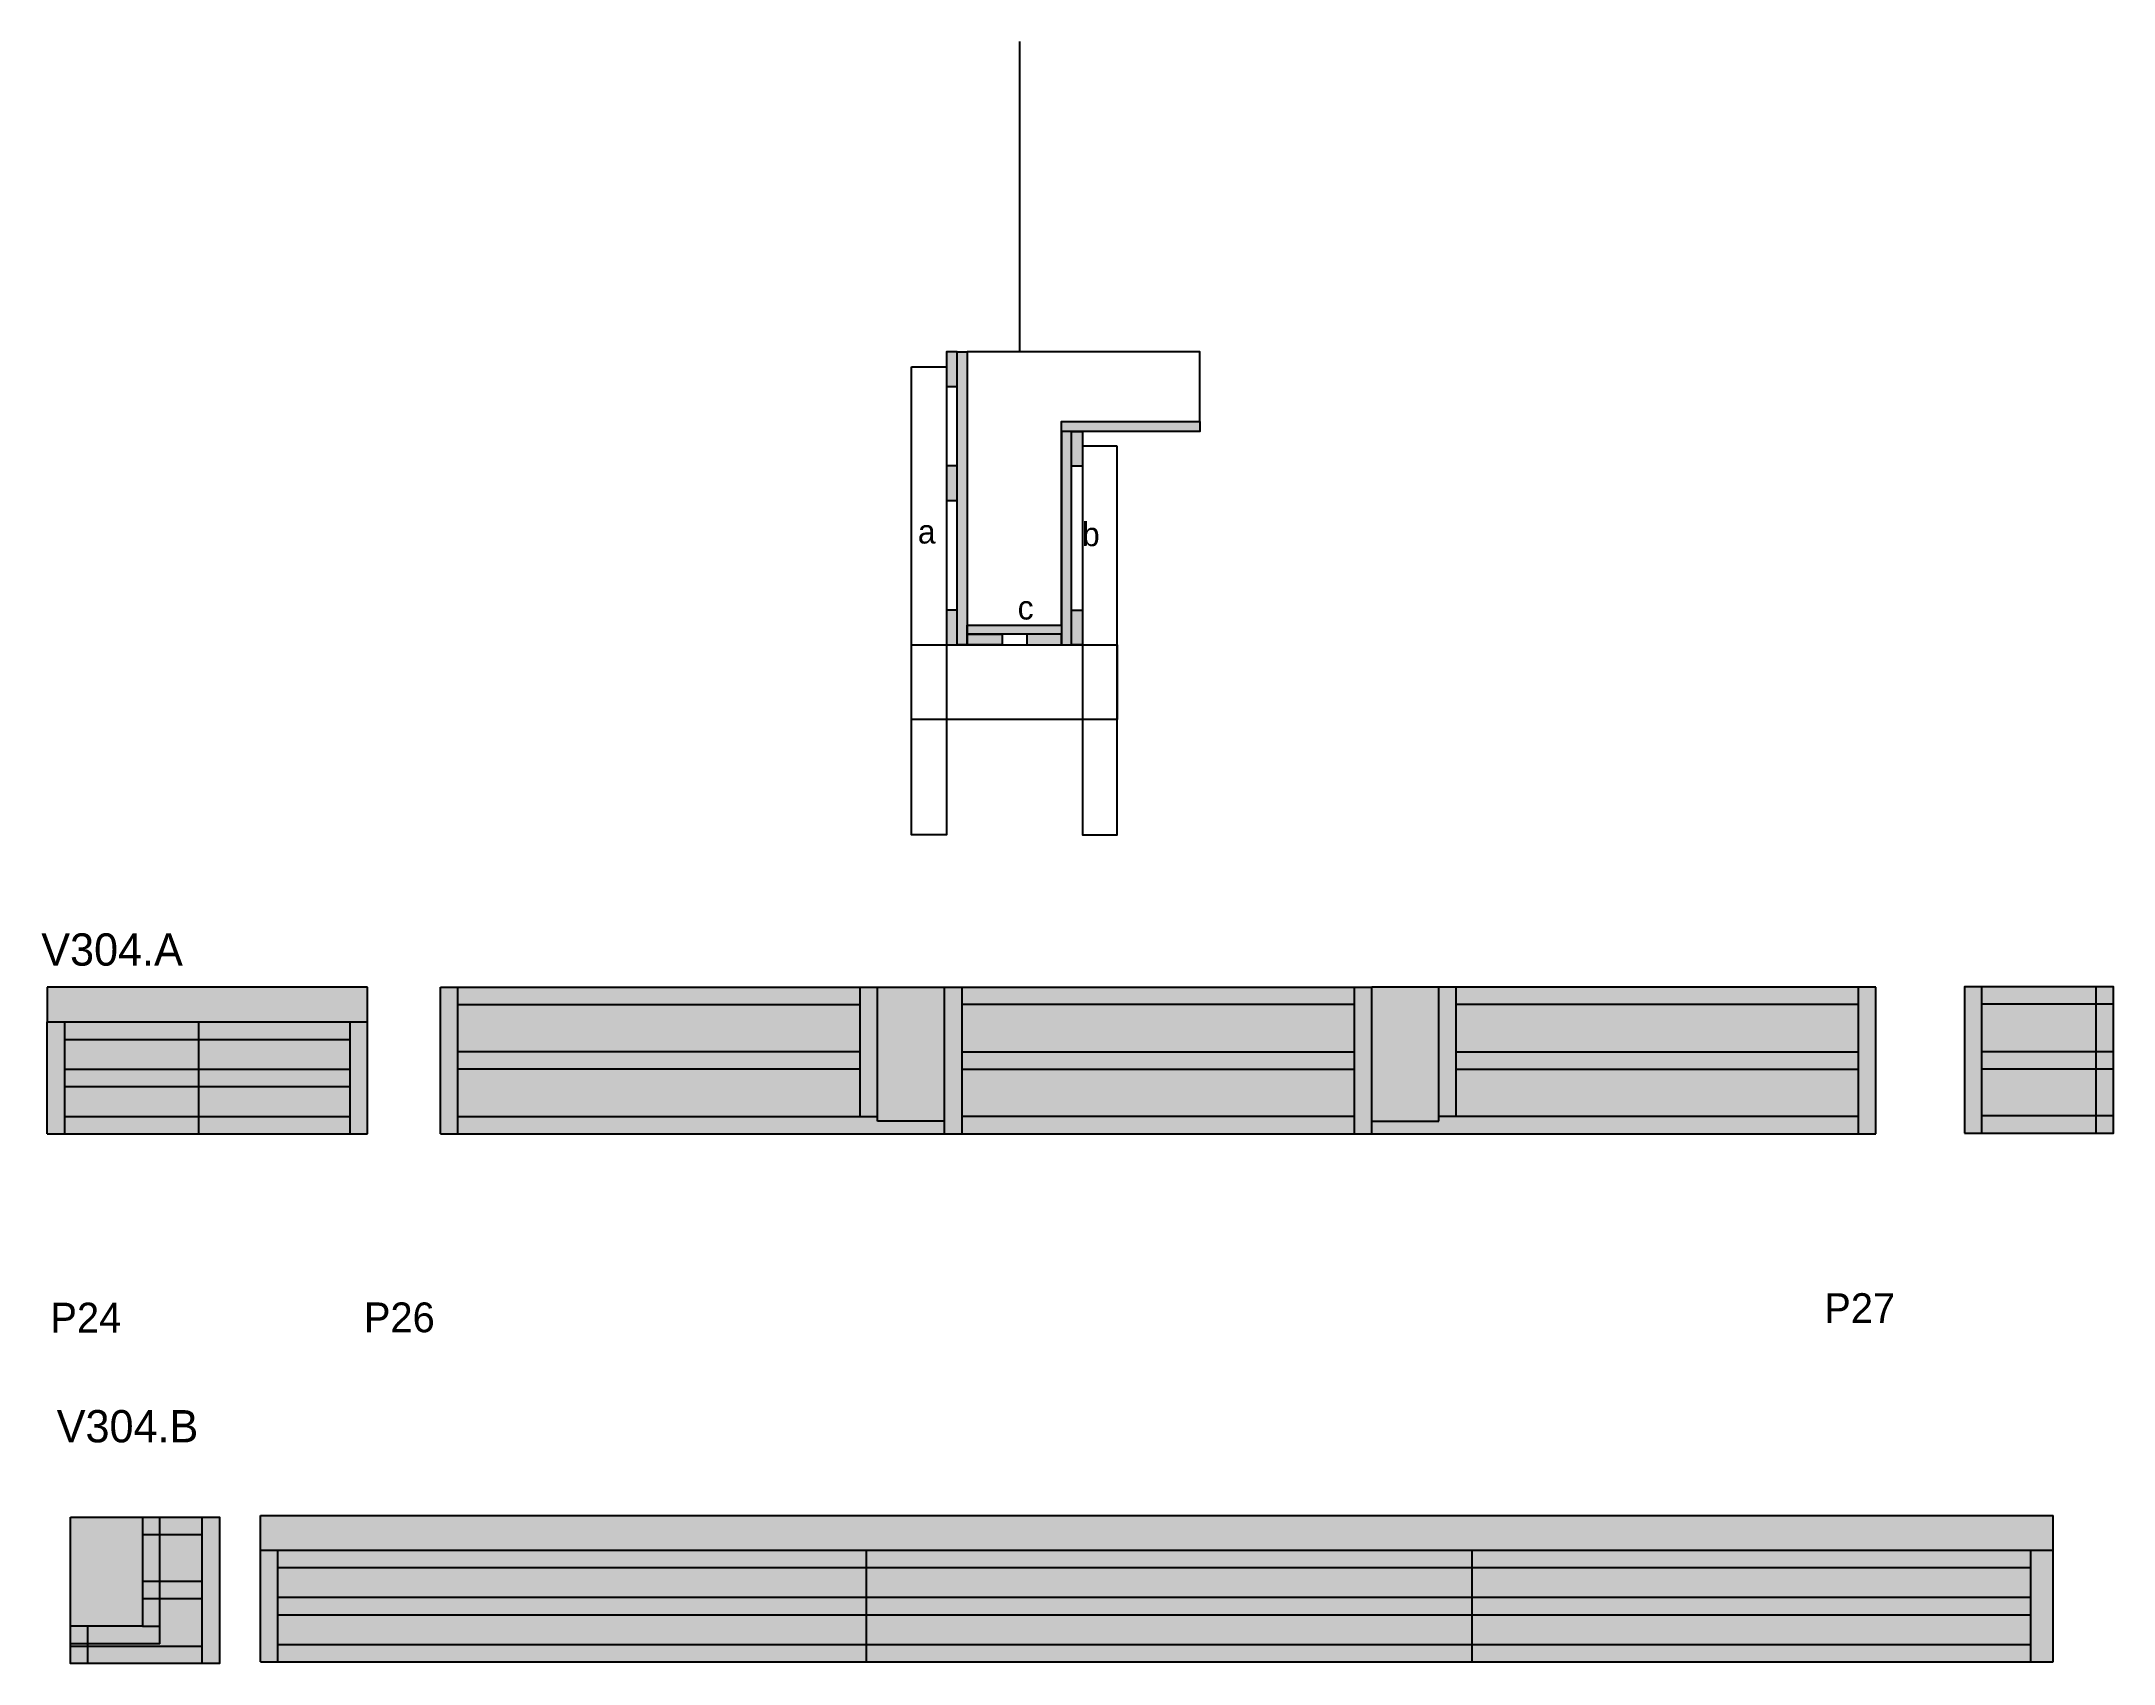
# Model space of a CAD drawing. Header units: metres. Extents: x 2252 to 3086, y 5373 to 6026.
import ezdxf

# ---------------------------------------------------------------- set-up
doc = ezdxf.new("R2010")
doc.units = ezdxf.units.M
for name, color, linetype in [('5', 7, 'Continuous'), ('CONCRETO', 7, 'Continuous'), ('COTA', 7, 'Continuous'), ('detalhes', 7, 'Continuous'), ('Hachura', 7, 'Continuous'), ('Madeira', 7, 'Continuous'), ('Painéis', 7, 'Continuous'), ('REAPROVEITAMENTO', 7, 'Continuous'), ('SARR_2.2x7', 7, 'Continuous'), ('SARR_3.5x7', 7, 'Continuous'), ('Texto Seção', 7, 'Continuous')]:
    doc.layers.add(name, color=color, linetype=linetype)

msp = doc.modelspace()

# ---------------------------------------------------------------- hatches: boundary and pattern name
at = {"layer": 'COTA'}
h = msp.add_hatch(color=7, dxfattribs=at)
h.dxf.hatch_style = 1
h.paths.add_polyline_path([(2383.33, 5644.86), (2254.33, 5644.86), (2254.33, 5644.86), (2254.33, 5630.86), (2254.33, 5630.86), (2383.33, 5630.86), (2383.33, 5630.86), (2383.33, 5644.86)])
h = msp.add_hatch(color=7, dxfattribs=at)
h.dxf.hatch_style = 1
h.paths.add_polyline_path([(2615.69, 5644.86), (2588.69, 5644.86), (2588.69, 5590.86), (2615.69, 5590.86), (2615.69, 5644.86)])
h = msp.add_hatch(color=7, dxfattribs=at)
h.dxf.hatch_style = 1
h.paths.add_polyline_path([(2814.69, 5642.66), (2814.69, 5644.86), (2787.69, 5644.86), (2787.69, 5590.86), (2814.69, 5590.86), (2814.69, 5642.66)])
h = msp.add_hatch(color=7, dxfattribs=at)
h.dxf.hatch_style = 1
h.paths.add_polyline_path([(2292.68, 5431.52), (2263.68, 5431.52), (2263.68, 5387.52), (2292.68, 5387.52), (2292.68, 5431.52)])
h = msp.add_hatch(color=7, dxfattribs=at)
h.dxf.hatch_style = 1
h.paths.add_polyline_path([(3062.17, 5432.19), (3062.17, 5418.19), (3062.17, 5418.19), (2340.17, 5418.19), (2340.17, 5418.19), (2340.17, 5432.19), (2340.17, 5432.19), (3062.17, 5432.19)])
at = {"layer": 'Hachura'}
h = msp.add_hatch(color=7, dxfattribs=at)
h.dxf.hatch_style = 1
h.paths.add_polyline_path([(2616.4, 5886.67), (2620.8, 5886.67), (2620.8, 5886.67), (2620.8, 5900.67), (2620.8, 5900.67), (2616.4, 5900.67), (2616.4, 5900.67), (2616.4, 5886.67)])
h = msp.add_hatch(color=7, dxfattribs=at)
h.dxf.hatch_style = 1
h.paths.add_polyline_path([(2620.8, 5900.67), (2624.8, 5900.67), (2624.8, 5900.67), (2624.8, 5782.67), (2624.8, 5782.67), (2620.8, 5782.67), (2620.8, 5782.67), (2620.8, 5900.67), (2620.8, 5900.67)])
h = msp.add_hatch(color=7, dxfattribs=at)
h.dxf.hatch_style = 1
h.paths.add_polyline_path([(2662.8, 5868.67), (2662.8, 5872.67), (2662.8, 5872.67), (2718.4, 5872.67), (2718.4, 5872.67), (2718.4, 5868.67), (2718.4, 5868.67), (2662.8, 5868.67)])
h = msp.add_hatch(color=7, dxfattribs=at)
h.dxf.hatch_style = 1
h.paths.add_polyline_path([(2666.8, 5868.67), (2662.8, 5868.67), (2662.8, 5868.67), (2662.8, 5782.67), (2662.8, 5782.67), (2666.8, 5782.67), (2666.8, 5782.67), (2666.8, 5868.67), (2666.8, 5868.67)])
h = msp.add_hatch(color=7, dxfattribs=at)
h.dxf.hatch_style = 1
h.paths.add_polyline_path([(2671.2, 5854.67), (2666.8, 5854.67), (2666.8, 5854.67), (2666.8, 5868.67), (2666.8, 5868.67), (2671.2, 5868.67), (2671.2, 5868.67), (2671.2, 5854.67)])
h = msp.add_hatch(color=7, dxfattribs=at)
h.dxf.hatch_style = 1
h.paths.add_polyline_path([(2616.4, 5840.77), (2620.8, 5840.77), (2620.8, 5840.77), (2620.8, 5854.77), (2620.8, 5854.77), (2616.4, 5854.77), (2616.4, 5854.77), (2616.4, 5840.77)])
h = msp.add_hatch(color=7, dxfattribs=at)
h.dxf.hatch_style = 1
h.paths.add_polyline_path([(2616.4, 5782.67), (2620.8, 5782.67), (2620.8, 5782.67), (2620.8, 5796.67), (2620.8, 5796.67), (2616.4, 5796.67), (2616.4, 5796.67), (2616.4, 5782.67)])
h = msp.add_hatch(color=7, dxfattribs=at)
h.dxf.hatch_style = 1
h.paths.add_polyline_path([(2671.2, 5782.67), (2666.8, 5782.67), (2666.8, 5782.67), (2666.8, 5796.67), (2666.8, 5796.67), (2671.2, 5796.67), (2671.2, 5796.67), (2671.2, 5782.67)])
h = msp.add_hatch(color=7, dxfattribs=at)
h.dxf.hatch_style = 1
h.paths.add_polyline_path([(2624.8, 5787.07), (2624.8, 5790.67), (2624.8, 5790.67), (2662.8, 5790.67), (2662.8, 5790.67), (2662.8, 5787.07), (2662.8, 5787.07), (2624.8, 5787.07)])
h = msp.add_hatch(color=7, dxfattribs=at)
h.dxf.hatch_style = 1
h.paths.add_polyline_path([(2624.8, 5782.67), (2624.8, 5787.07), (2624.8, 5787.07), (2638.8, 5787.07), (2638.8, 5787.07), (2638.8, 5782.67), (2638.8, 5782.67), (2624.8, 5782.67)])
h = msp.add_hatch(color=7, dxfattribs=at)
h.dxf.hatch_style = 1
h.paths.add_polyline_path([(2662.8, 5782.67), (2662.8, 5787.07), (2662.8, 5787.07), (2648.8, 5787.07), (2648.8, 5787.07), (2648.8, 5782.67), (2648.8, 5782.67), (2662.8, 5782.67)])
at = {"layer": 'REAPROVEITAMENTO'}
h = msp.add_hatch(color=7, dxfattribs=at)
h.dxf.hatch_style = 1
h.paths.add_polyline_path([(2615.69, 5590.86), (2588.69, 5590.86), (2588.69, 5590.86), (2588.69, 5644.86), (2588.69, 5644.86), (2412.69, 5644.86), (2412.69, 5644.86), (2412.69, 5585.86), (2412.69, 5585.86), (2615.69, 5585.86), (2615.69, 5585.86), (2615.69, 5590.86)])
h = msp.add_hatch(color=7, dxfattribs=at)
h.dxf.hatch_style = 1
h.paths.add_polyline_path([(2787.69, 5585.86), (2787.69, 5644.86), (2787.69, 5644.86), (2615.69, 5644.86), (2615.69, 5644.86), (2615.69, 5585.86), (2615.69, 5585.86), (2787.69, 5585.86), (2787.69, 5585.86)])
h = msp.add_hatch(color=7, dxfattribs=at)
h.dxf.hatch_style = 1
h.paths.add_polyline_path([(2814.69, 5590.86), (2787.69, 5590.86), (2787.69, 5590.86), (2787.69, 5585.86), (2787.69, 5585.86), (2990.69, 5585.86), (2990.69, 5585.86), (2990.69, 5644.86), (2990.69, 5644.86), (2814.69, 5644.86), (2814.69, 5644.86), (2814.69, 5590.86), (2814.69, 5590.86)])
h = msp.add_hatch(color=7, dxfattribs=at)
h.dxf.hatch_style = 1
h.paths.add_polyline_path([(3086.43, 5586.02), (3086.43, 5645.02), (3086.43, 5645.02), (3026.43, 5645.02), (3026.43, 5645.02), (3026.43, 5586.02), (3026.43, 5586.02), (3086.43, 5586.02), (3086.43, 5586.02)])
h = msp.add_hatch(color=7, dxfattribs=at)
h.dxf.hatch_style = 1
h.paths.add_polyline_path([(2383.33, 5585.86), (2383.33, 5630.86), (2383.33, 5630.86), (2254.33, 5630.86), (2254.33, 5630.86), (2254.33, 5585.86), (2254.33, 5585.86), (2383.33, 5585.86), (2383.33, 5585.86)])
h = msp.add_hatch(color=7, dxfattribs=at)
h.dxf.hatch_style = 1
h.paths.add_polyline_path([(2292.68, 5431.52), (2292.68, 5387.52), (2292.68, 5387.52), (2263.68, 5387.52), (2263.68, 5387.52), (2263.68, 5372.52), (2263.68, 5372.52), (2323.68, 5372.52), (2323.68, 5372.52), (2323.68, 5431.52), (2323.68, 5431.52), (2292.68, 5431.52)])
h = msp.add_hatch(color=7, dxfattribs=at)
h.dxf.hatch_style = 1
h.paths.add_polyline_path([(3062.17, 5373.19), (3062.17, 5418.19), (3062.17, 5418.19), (2340.17, 5418.19), (2340.17, 5418.19), (2340.17, 5373.19), (2340.17, 5373.19), (3062.17, 5373.19)])

# ---------------------------------------------------------------- linework, layer by layer
at = {"layer": 'CONCRETO', "color": 7, "lineweight": 25}
msp.add_lwpolyline([(2718.4, 5872.67), (2718.4, 5900.67), (2624.8, 5900.67), (2624.8, 5872.67), (2624.8, 5872.67), (2624.8, 5790.67), (2662.8, 5790.67), (2662.8, 5872.67)], close=True, dxfattribs=at)
at = {"layer": 'COTA', "color": 7, "lineweight": 25}
for p, q in [((2383.33, 5644.86), (2254.33, 5644.86)), ((2254.33, 5644.86), (2254.33, 5630.86)), ((2383.33, 5630.86), (2383.33, 5644.86)), ((2588.69, 5644.86), (2615.69, 5644.86)), ((2814.69, 5644.86), (2787.69, 5644.86)), ((2263.68, 5387.52), (2263.68, 5431.52)), ((2263.68, 5431.52), (2292.68, 5431.52)), ((2340.17, 5432.19), (3062.17, 5432.19)), ((2340.17, 5418.19), (2340.17, 5432.19)), ((3062.17, 5418.19), (3062.17, 5432.19))]:
    msp.add_line(p, q, dxfattribs=at)
at = {"layer": 'Defpoints', "color": 7, "lineweight": 25}
msp.add_line((2646, 5900.67), (2646, 6025.67), dxfattribs=at)
at = {"layer": 'Madeira', "color": 7, "lineweight": 25}
for points in [[(2616.4, 5886.67), (2620.8, 5886.67), (2620.8, 5900.67), (2616.4, 5900.67)], [(2671.2, 5854.67), (2666.8, 5854.67), (2666.8, 5868.67), (2671.2, 5868.67)], [(2616.4, 5840.77), (2620.8, 5840.77), (2620.8, 5854.77), (2616.4, 5854.77)], [(2616.4, 5782.67), (2620.8, 5782.67), (2620.8, 5796.67), (2616.4, 5796.67)], [(2671.2, 5782.67), (2666.8, 5782.67), (2666.8, 5796.67), (2671.2, 5796.67)], [(2624.8, 5782.67), (2624.8, 5787.07), (2638.8, 5787.07), (2638.8, 5782.67)], [(2662.8, 5782.67), (2662.8, 5787.07), (2648.8, 5787.07), (2648.8, 5782.67)]]:
    msp.add_lwpolyline(points, close=True, dxfattribs=at)
at = {"layer": 'Painéis', "color": 7, "lineweight": 25}
for p, q in [((2412.69, 5644.86), (2588.69, 5644.86)), ((2412.69, 5585.86), (2412.69, 5644.86)), ((2588.69, 5590.86), (2588.69, 5644.86)), ((2615.69, 5585.86), (2615.69, 5644.86)), ((2615.69, 5644.86), (2787.69, 5644.86)), ((2787.69, 5585.86), (2787.69, 5644.86)), ((2990.69, 5644.86), (2814.69, 5644.86)), ((2814.69, 5590.86), (2814.69, 5644.86)), ((2990.69, 5585.86), (2990.69, 5644.86)), ((2254.33, 5630.86), (2383.33, 5630.86)), ((2254.33, 5585.86), (2254.33, 5630.86)), ((2315.33, 5585.86), (2315.33, 5630.86)), ((2383.33, 5585.86), (2383.33, 5630.86)), ((2254.33, 5585.86), (2383.33, 5585.86)), ((2412.69, 5585.86), (2990.69, 5585.86)), ((2615.69, 5590.86), (2588.69, 5590.86)), ((2787.69, 5590.86), (2814.69, 5590.86)), ((2292.68, 5431.52), (2292.68, 5387.52)), ((2340.17, 5418.19), (3062.17, 5418.19)), ((2340.17, 5373.19), (2340.17, 5418.19)), ((2584.17, 5373.19), (2584.17, 5418.19)), ((2828.17, 5373.19), (2828.17, 5418.19)), ((3062.17, 5373.19), (3062.17, 5418.19)), ((2292.68, 5387.52), (2263.68, 5387.52)), ((2340.17, 5373.19), (3062.17, 5373.19))]:
    msp.add_line(p, q, dxfattribs=at)
for points in [[(2620.8, 5900.67), (2624.8, 5900.67), (2624.8, 5782.67), (2620.8, 5782.67)], [(2662.8, 5868.67), (2662.8, 5872.67), (2718.4, 5872.67), (2718.4, 5868.67)], [(2666.8, 5868.67), (2662.8, 5868.67), (2662.8, 5782.67), (2666.8, 5782.67)], [(2624.8, 5787.07), (2624.8, 5790.67), (2662.8, 5790.67), (2662.8, 5787.07)], [(3026.43, 5586.02), (3086.43, 5586.02), (3086.43, 5645.02), (3026.43, 5645.02)]]:
    msp.add_lwpolyline(points, close=True, dxfattribs=at)
msp.add_lwpolyline([(2292.68, 5431.52), (2323.68, 5431.52), (2323.68, 5372.52), (2263.68, 5372.52), (2263.68, 5387.52)], dxfattribs=at)
at = {"layer": 'SARR_2.2x7', "color": 7, "lineweight": 25}
for p, q in [((2419.69, 5585.86), (2419.69, 5644.86)), ((2581.69, 5592.86), (2581.69, 5644.86)), ((2622.69, 5585.86), (2622.69, 5644.86)), ((2780.69, 5585.86), (2780.69, 5644.86)), ((2821.69, 5592.86), (2821.69, 5644.86)), ((2983.69, 5585.86), (2983.69, 5644.86)), ((3033.43, 5586.02), (3033.43, 5645.02)), ((3079.43, 5586.02), (3079.43, 5645.02)), ((2419.69, 5637.86), (2581.69, 5637.86)), ((2780.69, 5637.86), (2622.69, 5637.86)), ((2983.69, 5637.86), (2821.69, 5637.86)), ((3086.43, 5638.02), (3033.43, 5638.02)), ((2261.33, 5585.86), (2261.33, 5630.86)), ((2376.33, 5585.86), (2376.33, 5630.86)), ((2261.33, 5623.86), (2315.33, 5623.86)), ((2315.33, 5623.86), (2376.33, 5623.86)), ((2419.69, 5618.94), (2581.69, 5618.94)), ((2622.69, 5618.86), (2780.69, 5618.86)), ((2821.69, 5618.86), (2983.69, 5618.86)), ((3033.43, 5619.02), (3086.43, 5619.02)), ((2261.33, 5611.86), (2315.33, 5611.86)), ((2315.33, 5611.86), (2376.33, 5611.86)), ((2419.69, 5611.94), (2581.69, 5611.94)), ((2622.69, 5611.86), (2780.69, 5611.86)), ((2821.69, 5611.86), (2983.69, 5611.86)), ((3033.43, 5612.02), (3086.43, 5612.02)), ((2261.33, 5604.86), (2315.33, 5604.86)), ((2315.33, 5604.86), (2376.33, 5604.86)), ((2261.33, 5592.86), (2315.33, 5592.86)), ((2315.33, 5592.86), (2376.33, 5592.86)), ((2419.69, 5592.86), (2588.69, 5592.86)), ((2780.69, 5592.86), (2622.69, 5592.86)), ((2983.69, 5592.86), (2814.69, 5592.86)), ((3086.43, 5593.02), (3033.43, 5593.02)), ((2292.68, 5424.52), (2316.68, 5424.52)), ((2299.68, 5387.52), (2299.68, 5431.52)), ((2316.68, 5372.52), (2316.68, 5431.52)), ((2347.17, 5373.19), (2347.17, 5418.19)), ((3053.17, 5373.19), (3053.17, 5418.19)), ((2347.17, 5411.19), (2584.17, 5411.19)), ((2584.17, 5411.19), (2828.17, 5411.19)), ((2828.17, 5411.19), (3053.17, 5411.19)), ((2316.68, 5405.52), (2292.68, 5405.52)), ((2347.17, 5399.19), (2584.22, 5399.19)), ((2584.17, 5399.19), (2828.17, 5399.19)), ((2828.17, 5399.19), (3053.17, 5399.19)), ((2316.68, 5398.52), (2292.68, 5398.52)), ((2347.17, 5392.19), (2584.22, 5392.19)), ((2584.17, 5392.19), (2828.17, 5392.19)), ((2828.17, 5392.19), (3053.17, 5392.19)), ((2270.68, 5372.52), (2270.68, 5387.52)), ((2292.68, 5387.52), (2299.68, 5387.52)), ((2299.68, 5380.52), (2299.68, 5387.52)), ((2299.68, 5380.52), (2263.68, 5380.52)), ((2263.68, 5379.52), (2316.68, 5379.52)), ((2347.17, 5380.19), (2584.17, 5380.19)), ((2584.17, 5380.19), (2828.17, 5380.19)), ((2828.17, 5380.19), (3053.17, 5380.19))]:
    msp.add_line(p, q, dxfattribs=at)
at = {"layer": 'SARR_3.5x7', "color": 7, "lineweight": 25}
for points in [[(2602.4, 5894.67), (2616.4, 5894.67), (2616.4, 5706.19), (2602.4, 5706.19)], [(2685.2, 5862.67), (2671.2, 5862.67), (2671.2, 5706.19), (2685.2, 5706.19)], [(2602.4, 5782.67), (2685.2, 5782.67), (2685.2, 5752.61), (2602.4, 5752.61)]]:
    msp.add_lwpolyline(points, close=True, dxfattribs=at)

# ---------------------------------------------------------------- texts
at = {"layer": '5', "color": 7, "lineweight": 25}
for s, p in [('P24', (2255.56, 5505.82)), ('P26', (2381.81, 5505.92)), ('P27', (2969.92, 5509.63))]:
    msp.add_text(s, height=12, dxfattribs=at).set_placement(p)
at = {"layer": 'detalhes', "color": 7, "lineweight": 25}
for s, p in [('a', (2604.9, 5823.51)), ('b', (2671, 5822.45)), ('c', (2645.1, 5792.91))]:
    msp.add_text(s, height=9.6, dxfattribs=at).set_placement(p)
at = {"layer": 'Texto Seção', "color": 7, "lineweight": 25}
for s, p in [('V304.A', (2251.89, 5653.54)), ('V304.B', (2258.12, 5461.58))]:
    msp.add_text(s, height=13, dxfattribs=at).set_placement(p)

doc.saveas('drawing.dxf')
